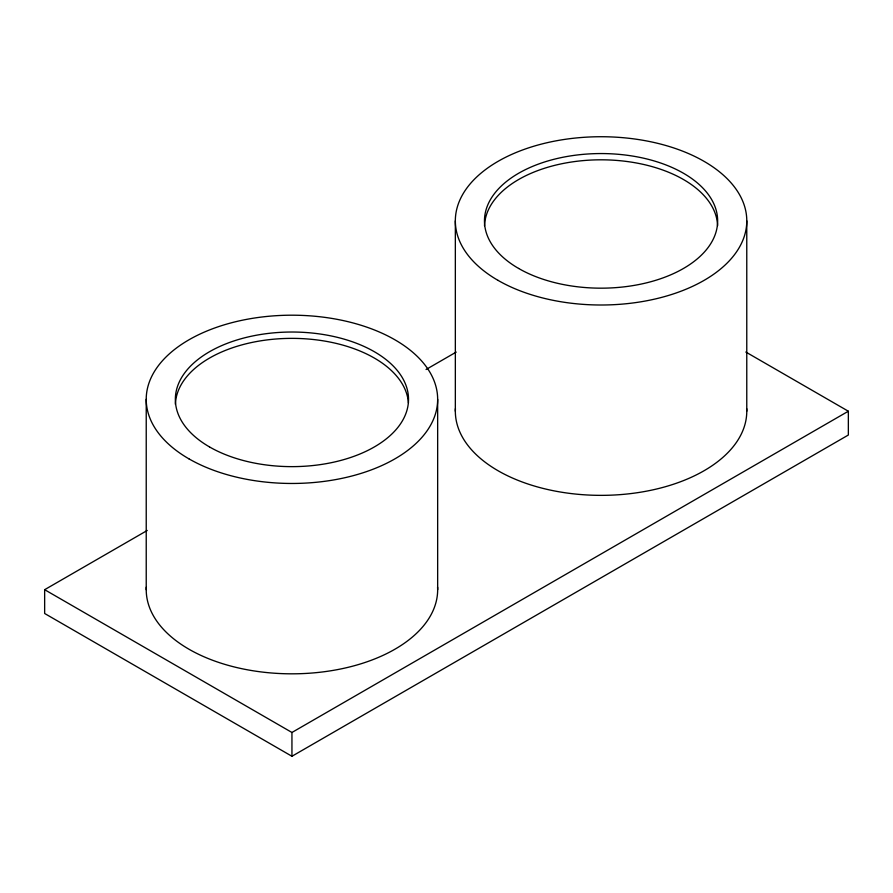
<?xml version="1.0" encoding="UTF-8"?>
<svg xmlns="http://www.w3.org/2000/svg" width="893" height="893" viewBox="0 0 893 893"><rect width="100%" height="100%" fill="white"/><g stroke="black" fill="none" stroke-linecap="round" stroke-linejoin="round"><path stroke-width="1.34" d="M745.811 352.032L848.35 411.226L848.35 435.025L291.944 756.271L44.65 613.491L44.65 589.693L147.245 530.464M426.05 369.501L456.223 352.076M44.65 589.693L291.944 732.472L848.35 411.226M746.771 220.861L746.771 411.226M455.341 220.861L455.341 411.226M437.659 399.327L437.659 589.693M291.944 732.472L291.944 756.271M146.229 399.327L146.229 589.693M746.704 408.659A145.715 84.132 0 0 1 601.056 495.358A145.715 84.132 0 0 1 455.408 408.659M437.592 587.125A145.715 84.132 0 0 1 291.944 673.824A145.715 84.132 0 0 1 146.296 587.125M484.508 225.773A116.57 67.299 0 0 1 601.056 159.814A116.57 67.299 0 0 1 717.604 225.773M175.396 404.328A116.57 67.299 0 0 1 290.772 338.369A116.57 67.299 0 0 1 408.425 402.977M498.015 280.357A145.715 84.132 0 0 0 741.815 242.639A145.715 84.132 0 0 0 563.338 139.598A145.715 84.132 0 0 0 498.015 280.357M518.632 268.458A116.57 67.299 0 0 0 713.663 238.286A116.57 67.299 0 0 0 570.884 155.851A116.57 67.299 0 0 0 518.632 268.458M209.509 446.924A116.57 67.299 0 0 0 404.54 416.752A116.57 67.299 0 0 0 261.772 334.317A116.57 67.299 0 0 0 209.509 446.924M188.903 458.823A145.715 84.132 0 0 0 432.692 421.105A145.715 84.132 0 0 0 254.226 318.064A145.715 84.132 0 0 0 188.903 458.823"/></g></svg>
